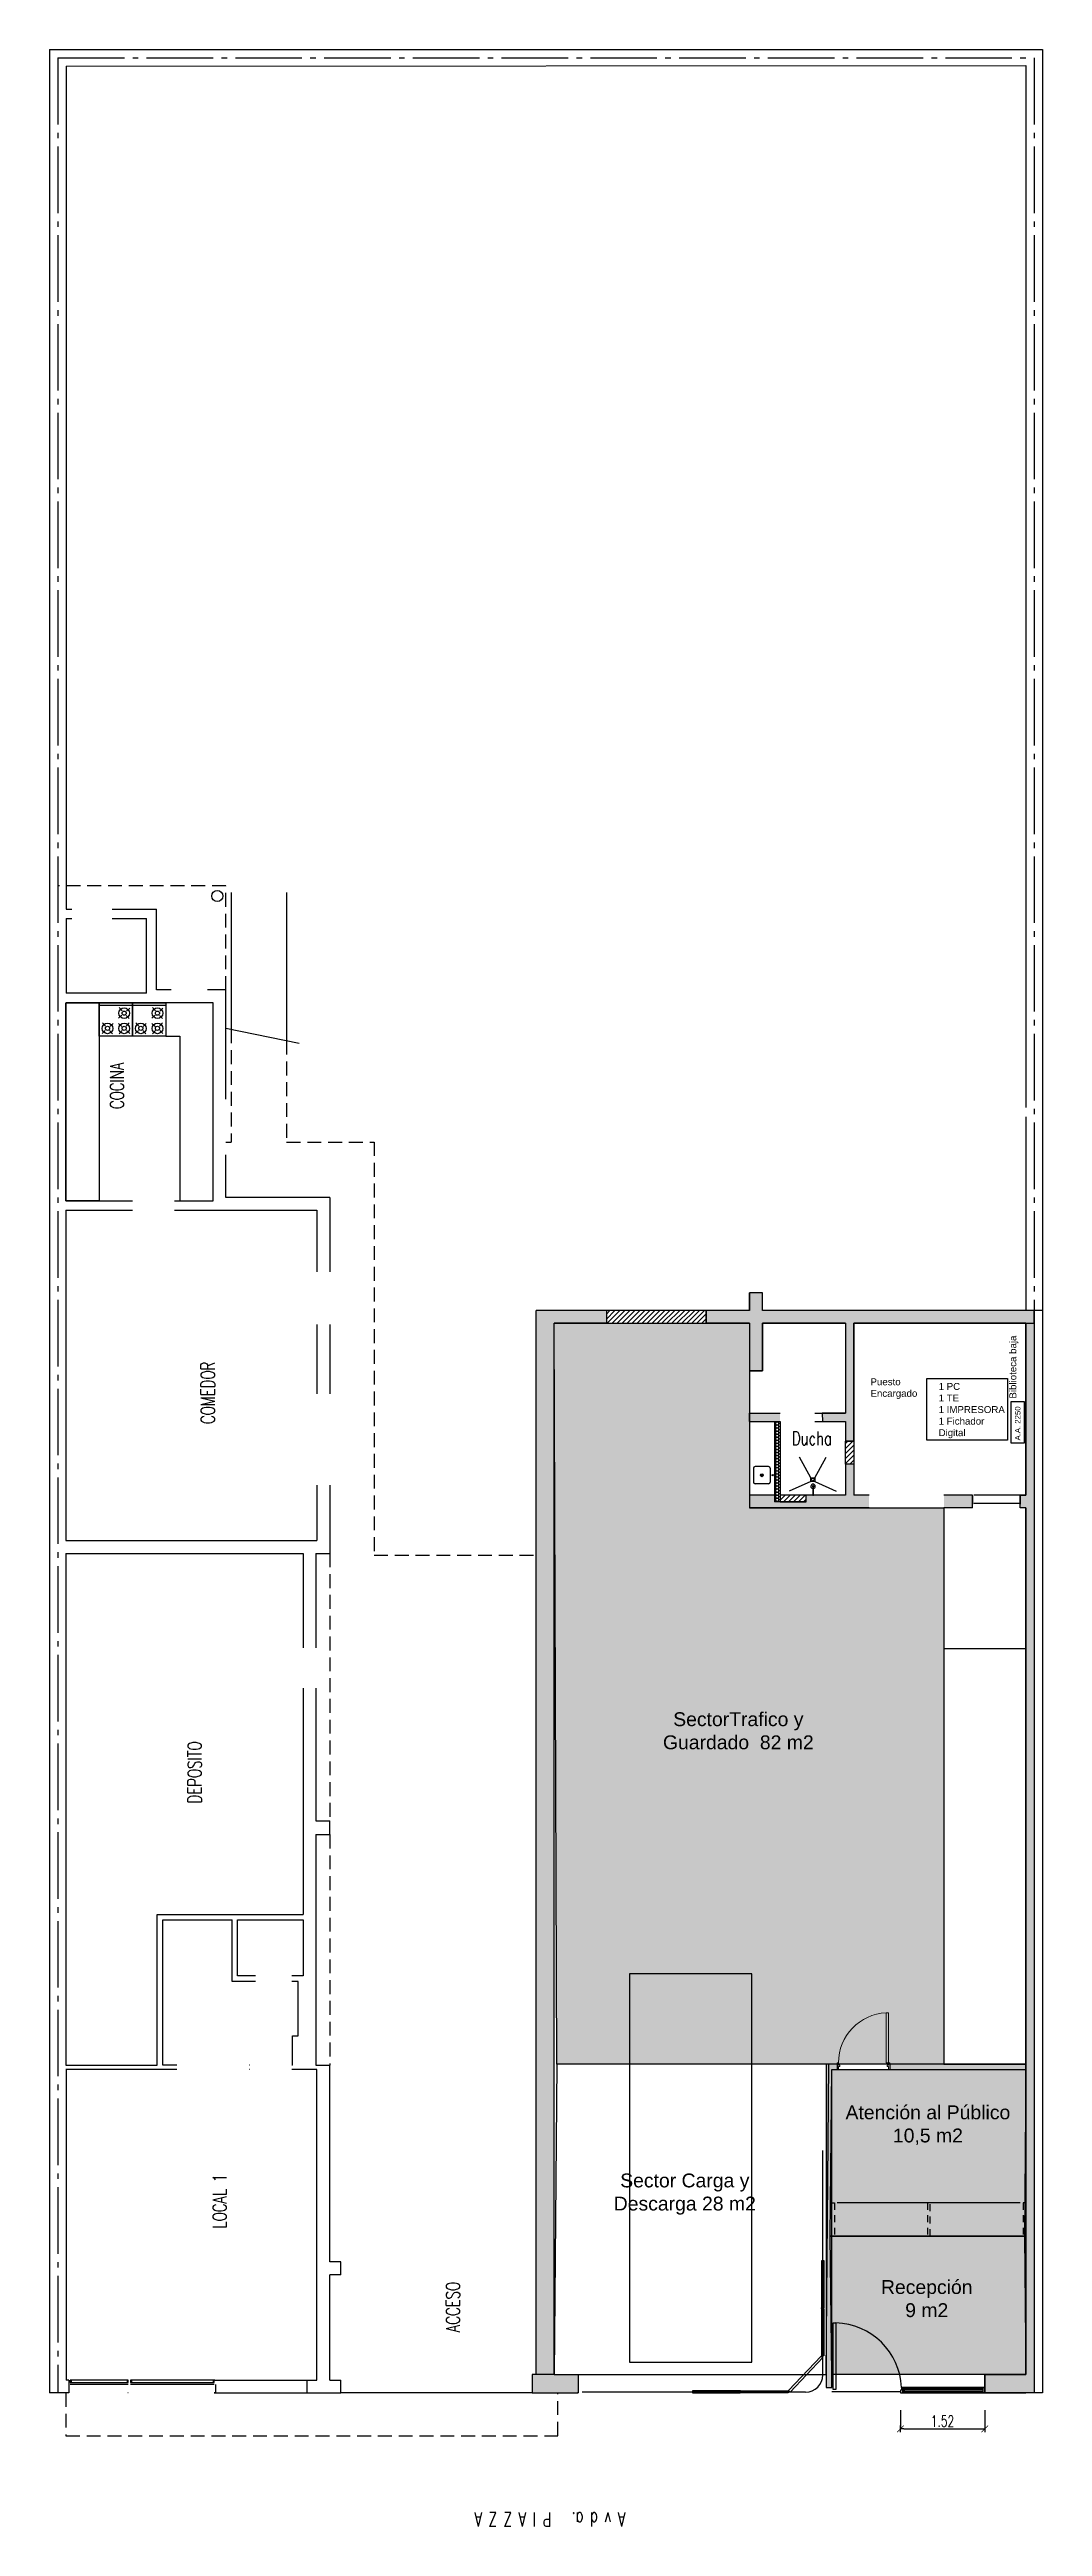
# Model space of a CAD drawing. Header units: millimetres. Extents: x 102.7 to 120.6, y 64.7 to 109.4.
import ezdxf

# ---------------------------------------------------------------- set-up
doc = ezdxf.new("R2010")
doc.units = ezdxf.units.MM
for name, pattern in [('ACAD_ISO04W100', [30.5, 24, -3, 0.5, -3]), ('HIDDEN', [0.375, 0.25, -0.125]), ('HIDDEN2', [0.1875, 0.125, -0.0625])]:
    doc.linetypes.add(name, pattern=pattern)
for name, color, linetype in [('01-CARPINTERIA', 3, 'Continuous'), ('01-DURLOCK', 30, 'Continuous'), ('01-HATCH DURLOCK', 252, 'Continuous'), ('01-HATCH MURO', 252, 'Continuous'), ('01-TEXTOS', 4, 'Continuous'), ('01-VISTA 1', 137, 'Continuous'), ('10-CARP-HOJA-VENT', 4, 'Continuous'), ('10-CARP-SLIA', 15, 'Continuous'), ('10-EQUI-COCI', 6, 'Continuous'), ('10-LOTE', 4, 'ACAD_ISO04W100'), ('10-M-A-180', 3, 'Continuous'), ('10-M-A-230', 3, 'Continuous'), ('10-M-A-300', 3, 'Continuous'), ('10-M-A-330', 3, 'Continuous'), ('10-MESADAS', 6, 'Continuous'), ('BALANCE', 7, 'Continuous')]:
    doc.layers.add(name, color=color, linetype=linetype)
doc.layers.add('IRI-OCASA-Layout R 9$0$OCA_CARPINTERIA', color=251, linetype='Continuous', lineweight=15)
doc.layers.add('PIR13A-P-XREF-01-Apoyo$0$20-CARPINTERIAS BATIENTE', color=9, linetype='Continuous', lineweight=9)
doc.styles.add('COTAS', font='ROMANS.shx', dxfattribs={"width": 0.7})
doc.styles.get("Standard").update_dxf_attribs({"font": 'txt.shx'})
doc.dimstyles.new('COTA-I-100', dxfattribs={"dimtxt": 0.2, "dimasz": 0.06, "dimexe": 0, "dimexo": 0, "dimgap": 0.04, "dimtad": 0, "dimzin": 4, "dimdsep": 46, "dimtxsty": 'COTAS', "dimblk": 'M2_COTA', "dimcen": 0.06, "dimclrd": 6, "dimclre": 251, "dimclrt": 2, "dimadec": 0, "dimazin": 0, "dimtfac": 1, "dimtmove": 0, "dimatfit": 3, "dimldrblk": 'M2_COTA', "dimfxl": 0, "dimtvp": -0.8, "dimtolj": 1, "dimtzin": 0, "dimarcsym": 0})
pattern_1 = [(45, (-257.33594, 38.96147), (-0.044901281, 0.044901281), [])]

# ---------------------------------------------------------------- blocks, each defined once
blk = doc.blocks.new('EDPLS503')
blk.add_line((0.3, -0.05), (-0.3, -0.05))
at = {"color": 30}
for p, q in [((-0.187033, -0.4221), (-0.240958, -0.363273)), ((-0.1096, -0.425467), (-0.050773, -0.371542)), ((0.1096, -0.224533), (0.050773, -0.278458)), ((0.1096, -0.425467), (0.050773, -0.371542)), ((0.112967, -0.1471), (0.059042, -0.088273)), ((0.187033, -0.2279), (0.240958, -0.286727)), ((0.187033, -0.4221), (0.240958, -0.363273)), ((0.1904, -0.150467), (0.249227, -0.096542)), ((-0.1904, -0.499533), (-0.249227, -0.553458)), ((-0.112967, -0.5029), (-0.059042, -0.561727)), ((0.112967, -0.5029), (0.059042, -0.561727)), ((0.1904, -0.499533), (0.249227, -0.553458))]:
    blk.add_line(p, q, dxfattribs=at)
blk.add_lwpolyline([(0.3, 0), (0.3, -0.6), (-0.3, -0.6), (-0.3, 0), (0.3, 0)])
for centre in [(-0.15, -0.4625), (0.15, -0.1875), (0.15, -0.4625)]:
    blk.add_circle(centre, 0.09567)
for centre in [(-0.15, -0.4625), (0.15, -0.1875), (0.15, -0.4625)]:
    blk.add_circle(centre, 0.037475, dxfattribs=at)
blk = doc.blocks.new('M2_COTA')
for p, q in [((-1, 0), (0, 0)), ((0, 1), (0, -1))]:
    blk.add_line(p, q)
at = {"const_width": 0.2}
blk.add_lwpolyline([(-1, -1), (1, 1)], dxfattribs=at)
blk = doc.blocks.new('*D11')
at = {"layer": '01-HATCH MURO', "color": 251, "lineweight": -2}
for p, q in [((118.088922, 66.836873), (118.088922, 66.500362)), ((119.608859, 66.836073), (119.608859, 66.500362))]:
    blk.add_line(p, q, dxfattribs=at)
at = {"layer": '01-HATCH MURO', "color": 6, "lineweight": -2}
blk.add_line((118.148922, 66.500362), (119.548859, 66.500362), dxfattribs=at)
at = {"layer": 'Defpoints', "color": 0}
for p in [(118.088922, 66.836873), (119.608859, 66.836073), (119.608859, 66.500362)]:
    blk.add_point(p, dxfattribs=at)
at = {"layer": '01-HATCH MURO', "color": 6, "lineweight": -2, "xscale": 0.06, "yscale": 0.06, "zscale": 0.06, "rotation": 180}
blk.add_blockref('M2_COTA', (118.088922, 66.500362), dxfattribs=at)
at = {"layer": '01-HATCH MURO', "color": 6, "lineweight": -2, "xscale": 0.06, "yscale": 0.06, "zscale": 0.06}
blk.add_blockref('M2_COTA', (119.608859, 66.500362), dxfattribs=at)
at = {"layer": '01-HATCH MURO', "color": 2, "insert": (118.848891, 66.640362), "char_height": 0.2, "attachment_point": 5, "style": 'COTAS'}
blk.add_mtext('\\A1;1.52', dxfattribs=at)
blk = doc.blocks.new('puerta_placa1')
blk.add_lwpolyline([(25, 10), (25, 910), (70, 910), (70, 10)], close=True)
for points in [[(0, -15), (0, 10), (25, 10), (25, -35), (50, -35), (50, -60), (25, -60), (25, -120), (0, -120), (0, -95)], [(950, -15), (950, 10), (925, 10), (925, -35), (900, -35), (900, -60), (925, -60), (925, -120), (950, -120), (950, -95)]]:
    blk.add_lwpolyline(points)
at = {"layer": 'PIR13A-P-XREF-01-Apoyo$0$20-CARPINTERIAS BATIENTE'}
blk.add_arc((23.7975, 9.5475), 902.5, 0, 87.284973, dxfattribs=at)

msp = doc.modelspace()

# ---------------------------------------------------------------- hatches: boundary and pattern name
at = {"transparency": 33554462}
h = msp.add_hatch(color=256, dxfattribs=at)
h.dxf.hatch_style = 1
h.paths.add_polyline_path([(118.874, 73.079), (111.895, 73.079), (111.849, 86.439), (115.369, 86.439), (115.369, 83.109), (118.873, 83.109)])
at = {"layer": '01-HATCH DURLOCK'}
h = msp.add_hatch(dxfattribs=at)
h.set_pattern_fill('HONEY', color=251, scale=0.01, angle=360)
h.set_pattern_definition([(0, (-257.335938, 38.961473), (0.047625, 0.0274963065), [0.03175, -0.0635]), (120, (-257.335938, 38.961473), (-0.0476249999, 0.0274963066), [0.03175, -0.0635]), (60, (-257.335938, 38.961473), (1e-10, 0.054992613), [-0.0635, 0.03175])])
h.paths.add_polyline_path([(115.919, 84.669), (115.819, 84.669), (115.819, 83.219), (115.919, 83.219)])
h = msp.add_hatch(dxfattribs=at)
h.set_pattern_fill('HONEY', color=251, scale=0.01, angle=360)
h.set_pattern_definition([(0, (-192.257474, 38.961473), (0.047625, 0.0274963065), [0.03175, -0.0635]), (120, (-192.257474, 38.961473), (-0.047625, 0.0274963066), [0.03175, -0.0635]), (60, (-192.257474, 38.961473), (1e-10, 0.054992613), [-0.0635, 0.03175])])
h.paths.add_polyline_path([(117.899, 73.079), (120.349, 73.079), (120.349, 72.979), (117.899, 72.979)])
h.paths.add_polyline_path([(116.749, 73.079), (116.949, 73.079), (116.949, 72.979), (116.849, 72.979), (116.849, 67.249), (116.749, 67.249)])
at = {"layer": '01-HATCH MURO', "transparency": 33554687}
h = msp.add_hatch(color=256, dxfattribs=at)
h.dxf.hatch_style = 1
h.paths.add_polyline_path([(111.519, 86.669), (112.789, 86.669), (112.789, 86.439), (111.849, 86.439), (111.849, 67.479), (112.279, 67.479), (112.279, 67.149), (111.449, 67.149), (111.449, 67.479), (111.519, 67.479)])
h = msp.add_hatch(color=256, dxfattribs=at)
h.dxf.hatch_style = 1
h.paths.add_polyline_path([(115.599, 85.579), (115.599, 86.439), (117.099, 86.439), (117.099, 84.819), (116.679, 84.819), (116.684, 84.669), (117.099, 84.669), (117.099, 84.31), (117.249, 84.31), (117.249, 86.439), (120.499, 86.439), (120.499, 86.669), (115.599, 86.669), (115.599, 86.989), (115.369, 86.989), (115.369, 86.669), (114.589, 86.669), (114.589, 86.439), (115.369, 86.439), (115.369, 85.579)])
h = msp.add_hatch(color=256, dxfattribs=at)
h.dxf.hatch_style = 1
h.paths.add_polyline_path([(120.499, 86.439), (120.499, 67.149), (119.608, 67.149), (119.609, 67.479), (120.349, 67.479), (120.349, 83.109), (120.249, 83.109), (120.249, 83.339), (120.349, 83.339), (120.349, 86.439)])
h = msp.add_hatch(color=256, dxfattribs=at)
h.dxf.hatch_style = 1
h.paths.add_polyline_path([(115.919, 84.669), (115.919, 84.819), (115.369, 84.819), (115.369, 84.669)])
h.paths.add_polyline_path([(117.524, 83.109), (117.524, 83.339), (117.249, 83.339), (117.249, 83.899), (117.099, 83.899), (117.099, 83.339), (116.388, 83.339), (116.388, 83.219), (115.819, 83.219), (115.819, 83.339), (115.369, 83.339), (115.369, 83.109)])
h.paths.add_polyline_path([(118.874, 83.109), (119.389, 83.109), (119.389, 83.339), (118.874, 83.339)])
at = {"layer": '10-CARP-SLIA', "transparency": 33554462}
h = msp.add_hatch(color=256, dxfattribs=at)
h.dxf.hatch_style = 1
h.paths.add_polyline_path([(120.324, 69.979), (116.824, 69.979), (116.849, 72.979), (120.349, 72.979)])
at = {"layer": '10-EQUI-COCI'}
h = msp.add_hatch(dxfattribs=at)
h.set_pattern_fill('LINE', color=256, scale=0.02, angle=45)
h.set_pattern_definition(pattern_1)
h.paths.add_polyline_path([(112.789, 86.669), (114.589, 86.669), (114.589, 86.439), (112.789, 86.439)])
h = msp.add_hatch(dxfattribs=at)
h.set_pattern_fill('LINE', color=256, scale=0.02, angle=45)
h.set_pattern_definition(pattern_1)
h.paths.add_polyline_path([(117.249, 84.31), (117.099, 84.31), (117.099, 83.899), (117.249, 83.899)])
h = msp.add_hatch(dxfattribs=at)
h.set_pattern_fill('LINE', color=256, scale=0.02, angle=45)
h.set_pattern_definition([(45, (-238.18517, 38.96147), (-0.044901281, 0.044901281), [])])
h.paths.add_polyline_path([(115.919, 83.219), (116.388, 83.219), (116.388, 83.339), (115.919, 83.339)])
at = {"layer": '10-EQUI-COCI', "transparency": 33554462}
h = msp.add_hatch(color=256, dxfattribs=at)
h.dxf.hatch_style = 1
h.paths.add_polyline_path([(116.824, 69.979), (120.324, 69.979), (120.349, 67.479), (116.849, 67.479)])

# ---------------------------------------------------------------- linework, layer by layer
at = {"linetype": 'HIDDEN'}
for p, q in [((105.929, 94.329), (102.899, 94.329)), ((102.899, 94.329), (102.899, 93.909)), ((105.929, 92.449), (105.929, 94.329)), ((106.025, 91.738), (106.025, 89.707)), ((107.022, 91.535), (107.022, 89.707)), ((105.929, 89.707), (106.025, 89.707)), ((107.022, 89.707), (108.599, 89.707)), ((108.599, 89.707), (108.599, 82.259)), ((107.799, 82.289), (107.799, 77.468)), ((108.599, 82.259), (111.519, 82.259)), ((107.799, 77.218), (107.799, 73.059)), ((103.044, 67.149), (103.044, 66.378)), ((111.91, 66.378), (111.91, 67.149)), ((103.044, 66.378), (111.91, 66.378))]:
    msp.add_line(p, q, dxfattribs=at)
for p, q in [((106.025, 94.207), (106.025, 91.738)), ((107.022, 94.207), (107.022, 91.535)), ((105.929, 91.758), (107.246, 91.49)), ((115.599, 85.579), (115.369, 85.579)), ((117.249, 84.31), (117.099, 84.31)), ((117.249, 83.899), (117.099, 83.899))]:
    msp.add_line(p, q)
at = {"layer": '01-CARPINTERIA', "color": 252, "linetype": 'HIDDEN2'}
for points in [[(116.899, 69.979), (116.849, 69.979), (116.849, 70.579), (116.899, 70.579)], [(118.574, 69.979), (118.624, 69.979), (118.624, 70.579), (118.574, 70.579)], [(120.299, 69.979), (120.349, 69.979), (120.349, 70.579), (120.299, 70.579)]]:
    msp.add_lwpolyline(points, close=True, dxfattribs=at)
at = {"layer": '01-CARPINTERIA'}
for points in [[(116.926, 67.211), (116.876, 67.211), (116.876, 68.411), (116.926, 68.411)], [(118.129, 67.149), (118.159, 67.149), (118.159, 67.248), (118.129, 67.248)], [(119.609, 67.149), (119.579, 67.149), (119.579, 67.249), (119.609, 67.249)]]:
    msp.add_lwpolyline(points, close=True, dxfattribs=at)
msp.add_lwpolyline([(118.129, 67.148), (118.129, 67.248), (118.109, 67.248), (118.109, 67.198), (118.089, 67.198), (118.089, 67.149), (118.129, 67.149)], dxfattribs=at)
at = {"layer": '01-CARPINTERIA', "color": 252}
for points in [[(119.609, 67.249), (118.159, 67.248)], [(119.579, 67.224), (118.159, 67.224)], [(118.159, 67.174), (119.579, 67.174)], [(118.159, 67.149), (119.609, 67.149)]]:
    msp.add_lwpolyline(points, dxfattribs=at)
at = {"layer": '01-CARPINTERIA', "color": 4}
msp.add_lwpolyline([(119.579, 67.199), (118.159, 67.199)], dxfattribs=at)
at = {"layer": '01-DURLOCK'}
for p, q in [((115.819, 84.669), (115.819, 83.219)), ((115.919, 84.669), (115.919, 83.219)), ((116.949, 73.079), (116.949, 72.979)), ((117.899, 73.079), (117.899, 72.979))]:
    msp.add_line(p, q, dxfattribs=at)
for points in [[(116.949, 73.079), (116.749, 73.079), (116.749, 67.249), (116.849, 67.249), (116.849, 72.979), (116.949, 72.979)], [(117.899, 72.979), (120.349, 72.979), (120.349, 73.079), (117.899, 73.079)]]:
    msp.add_lwpolyline(points, dxfattribs=at)
at = {"layer": '01-HATCH MURO'}
for p, q in [((115.369, 84.669), (115.369, 83.339)), ((116.474, 83.654), (116.27, 84.026)), ((116.544, 83.654), (116.748, 84.026)), ((115.439, 83.824), (115.439, 83.574)), ((115.711, 83.854), (115.469, 83.854)), ((115.711, 83.544), (115.469, 83.544)), ((115.741, 83.824), (115.741, 83.574)), ((116.474, 83.584), (116.084, 83.412)), ((116.544, 83.584), (116.933, 83.412)), ((111.849, 67.479), (111.519, 67.479)), ((116.849, 67.174), (118.089, 67.174))]:
    msp.add_line(p, q, dxfattribs=at)
for points in [[(118.874, 73.079), (111.895, 73.079), (111.849, 86.439), (115.369, 86.439), (115.369, 83.109), (118.873, 83.109)], [(120.499, 86.439), (120.499, 67.149), (119.608, 67.149), (119.609, 67.479), (120.349, 67.479), (120.349, 83.109), (120.249, 83.109), (120.249, 83.339), (120.349, 83.339), (120.349, 86.439)], [(116.474, 83.654), (116.544, 83.654), (116.544, 83.584), (116.474, 83.584)], [(116.506, 83.493), (116.522, 83.493), (116.522, 83.498), (116.506, 83.498)], [(116.508, 83.339), (116.519, 83.339), (116.519, 83.493), (116.508, 83.493)], [(118.873, 73.079), (120.349, 73.079), (120.349, 80.568), (118.873, 80.568)], [(113.207, 67.705), (115.407, 67.705), (115.407, 74.705), (113.207, 74.705)], [(116.795, 73.079), (111.895, 73.079), (111.849, 67.479), (116.749, 67.479)], [(116.824, 69.979), (120.324, 69.979), (120.349, 67.479), (116.849, 67.479)], [(116.709, 69.539), (116.709, 68.683), (116.669, 68.683), (116.669, 69.539)], [(116.709, 68.673), (116.709, 67.817), (116.669, 67.817), (116.669, 68.673)], [(116.689, 67.786), (116.101, 67.165), (116.072, 67.192), (116.66, 67.814)], [(114.341, 67.149), (115.197, 67.149), (115.197, 67.189), (114.341, 67.189)], [(116.063, 67.149), (115.207, 67.149), (115.207, 67.189), (116.063, 67.189)]]:
    msp.add_lwpolyline(points, close=True, dxfattribs=at)
for centre, radius in [((115.59, 83.699), 0.0263), ((115.59, 83.699), 0.015), ((115.786, 83.699), 0.0113), ((116.509, 83.619), 0.025), ((116.669, 68.678), 0.005), ((115.202, 67.189), 0.005), ((116.068, 67.189), 0.005)]:
    msp.add_circle(centre, radius, dxfattribs=at)
for centre, radius, start, end in [((115.469, 83.824), 0.03, 90, 180), ((115.469, 83.574), 0.03, 180, 270), ((115.711, 83.824), 0.03, 0, 90), ((115.711, 83.574), 0.03, 270, 0), ((116.514, 83.498), 0.0404, 277.4487, 262.5513), ((116.514, 83.498), 0.0127, 294.4049, 245.5951)]:
    msp.add_arc(centre, radius, start, end, dxfattribs=at)
at = {"layer": '01-TEXTOS'}
for points in [[(120.02, 84.329), (118.566, 84.329), (118.566, 85.446), (120.02, 85.446)], [(120.085, 85.031), (120.317, 85.031), (120.317, 84.279), (120.085, 84.279)]]:
    msp.add_lwpolyline(points, close=True, dxfattribs=at)
at = {"layer": '01-VISTA 1'}
msp.add_line((120.249, 70.579), (116.949, 70.579), dxfattribs=at)
at = {"layer": '10-CARP-HOJA-VENT'}
for p, q in [((104.168, 67.379), (103.118, 67.379)), ((104.168, 67.379), (103.118, 67.379)), ((103.118, 67.379), (103.118, 67.339)), ((103.118, 67.339), (104.168, 67.339)), ((104.168, 67.299), (103.118, 67.299)), ((103.138, 67.379), (103.138, 67.339)), ((104.148, 67.379), (104.148, 67.339)), ((104.168, 67.339), (104.168, 67.379)), ((105.718, 67.379), (104.208, 67.379)), ((105.718, 67.379), (104.208, 67.379)), ((104.208, 67.379), (104.208, 67.339)), ((104.208, 67.339), (105.718, 67.339)), ((105.718, 67.299), (104.208, 67.299)), ((104.228, 67.379), (104.228, 67.339)), ((105.698, 67.379), (105.698, 67.339)), ((105.718, 67.339), (105.718, 67.379))]:
    msp.add_line(p, q, dxfattribs=at)
at = {"layer": '10-CARP-SLIA'}
for p, q in [((120.254, 83.339), (119.409, 83.339)), ((120.254, 83.189), (119.409, 83.189)), ((116.689, 67.474), (116.689, 71.524)), ((105.738, 67.379), (107.388, 67.379)), ((105.738, 67.149), (107.388, 67.149)), ((111.449, 67.149), (107.999, 67.149)), ((116.378, 67.164), (112.349, 67.164))]:
    msp.add_line(p, q, dxfattribs=at)
at = {"layer": '10-CARP-SLIA', "transparency": 33554462}
msp.add_lwpolyline([(120.324, 69.979), (116.824, 69.979), (116.849, 72.979), (120.349, 72.979)], close=True, dxfattribs=at)
at = {"layer": '10-CARP-SLIA'}
for centre, radius, start, end in [((116.889, 67.191), 1.221, 2.704, 88.303), ((116.378, 67.474), 0.311, 270, 0)]:
    msp.add_arc(centre, radius, start, end, dxfattribs=at)
at = {"layer": '10-EQUI-COCI'}
for p, q in [((114.589, 86.669), (112.789, 86.669)), ((112.789, 86.439), (114.589, 86.439)), ((117.099, 83.899), (117.099, 84.31)), ((117.249, 84.31), (117.249, 83.899))]:
    msp.add_line(p, q, dxfattribs=at)
msp.add_lwpolyline([(115.919, 83.219), (116.388, 83.219), (116.388, 83.339), (115.919, 83.339)], close=True, dxfattribs=at)
at = {"layer": '10-LOTE', "linetype": 'ACAD_ISO04W100', "ltscale": 0.05}
for p, q in [((102.899, 109.259), (102.899, 67.149)), ((102.899, 109.259), (120.499, 109.259)), ((120.499, 109.259), (120.499, 67.149))]:
    msp.add_line(p, q, dxfattribs=at)
at = {"layer": '10-M-A-180'}
for p, q in [((103.049, 93.909), (103.149, 93.909)), ((103.879, 93.909), (104.679, 93.909)), ((104.679, 92.449), (104.679, 93.909)), ((103.049, 93.739), (103.149, 93.739)), ((103.879, 93.739), (104.499, 93.739)), ((104.499, 92.389), (104.499, 93.739)), ((104.499, 92.389), (103.049, 92.389)), ((104.944, 92.219), (103.049, 92.219)), ((104.824, 92.449), (104.679, 92.449)), ((104.944, 92.449), (104.824, 92.449)), ((105.929, 92.449), (105.599, 92.449)), ((105.699, 92.219), (105.599, 92.219)), ((105.699, 90.479), (105.699, 92.219)), ((105.929, 90.479), (105.929, 92.449)), ((105.699, 88.649), (105.699, 89.479)), ((105.929, 88.709), (105.929, 89.479)), ((103.044, 88.649), (104.244, 88.649)), ((103.044, 88.479), (104.244, 88.479)), ((105.004, 88.649), (105.699, 88.649)), ((105.004, 88.479), (107.569, 88.479)), ((107.799, 88.709), (105.929, 88.709)), ((107.569, 88.479), (107.569, 87.369)), ((107.799, 88.709), (107.799, 87.369)), ((107.569, 86.419), (107.569, 85.169)), ((107.799, 86.419), (107.799, 85.169)), ((107.569, 83.519), (107.569, 82.519)), ((107.799, 83.519), (107.799, 82.289)), ((103.044, 82.519), (107.569, 82.519)), ((103.044, 82.289), (107.319, 82.289)), ((107.549, 82.289), (107.799, 82.289))]:
    msp.add_line(p, q, dxfattribs=at)
msp.add_circle((105.772, 94.143), 0.1, dxfattribs=at)
at = {"layer": '10-M-A-230'}
for p, q in [((107.319, 82.289), (107.319, 80.588)), ((107.549, 82.289), (107.549, 80.588)), ((107.319, 79.858), (107.319, 75.779)), ((107.549, 79.858), (107.549, 77.468)), ((107.549, 77.468), (107.799, 77.468)), ((107.799, 77.218), (107.799, 77.468)), ((107.549, 77.218), (107.549, 73.059)), ((107.549, 77.218), (107.799, 77.218)), ((104.689, 75.779), (107.319, 75.779)), ((104.689, 73.059), (104.689, 75.779)), ((104.789, 75.679), (106.039, 75.679)), ((104.789, 73.059), (104.789, 75.679)), ((106.039, 75.779), (106.139, 75.779)), ((106.039, 74.569), (106.039, 75.679)), ((106.139, 74.669), (106.139, 75.679)), ((106.139, 75.679), (107.319, 75.679)), ((107.319, 75.679), (107.319, 74.669)), ((106.459, 74.669), (106.139, 74.669)), ((107.319, 74.669), (107.119, 74.669)), ((106.459, 74.569), (106.039, 74.569)), ((107.229, 74.569), (107.119, 74.569)), ((107.229, 73.589), (107.229, 74.569)), ((107.129, 73.059), (107.129, 73.589)), ((107.129, 73.589), (107.229, 73.589)), ((103.044, 73.059), (104.689, 73.059)), ((105.044, 72.979), (103.044, 72.979)), ((105.044, 73.059), (104.789, 73.059)), ((106.359, 73.059), (106.354, 73.059)), ((106.359, 72.979), (106.354, 72.979)), ((107.129, 73.059), (107.119, 73.059)), ((107.569, 72.979), (107.119, 72.979)), ((107.549, 73.059), (107.799, 73.059)), ((107.569, 67.379), (107.569, 72.979)), ((107.799, 69.512), (107.799, 73.059)), ((107.799, 73.001), (107.804, 73.001)), ((107.799, 72.921), (107.804, 72.921)), ((111.514, 73.001), (111.519, 73.001)), ((111.514, 72.921), (111.519, 72.921)), ((107.999, 69.512), (107.799, 69.512)), ((107.799, 67.379), (107.799, 69.282)), ((107.999, 69.282), (107.799, 69.282)), ((107.999, 69.282), (107.999, 69.512)), ((103.098, 67.149), (102.749, 67.149)), ((103.098, 67.379), (103.049, 67.379)), ((104.168, 67.379), (104.158, 67.379)), ((104.168, 67.149), (104.158, 67.149)), ((105.728, 67.379), (105.718, 67.379)), ((105.718, 67.149), (105.738, 67.149)), ((105.728, 67.149), (105.718, 67.149)), ((105.728, 67.379), (105.738, 67.379)), ((107.383, 67.379), (107.569, 67.379)), ((107.383, 67.149), (107.999, 67.149)), ((107.799, 67.379), (107.999, 67.379)), ((107.999, 67.149), (107.999, 67.379))]:
    msp.add_line(p, q, dxfattribs=at)
for points in [[(103.098, 67.379), (103.098, 67.149), (103.088, 67.149)], [(107.388, 67.379), (107.388, 67.149), (107.398, 67.149)]]:
    msp.add_lwpolyline(points, dxfattribs=at)
at = {"layer": '10-M-A-230', "color": 2}
msp.add_lwpolyline([(105.738, 67.299), (105.738, 67.149)], dxfattribs=at)
at = {"layer": '10-M-A-300'}
for p, q in [((102.749, 109.409), (120.649, 109.409)), ((102.749, 109.409), (102.749, 67.149)), ((103.049, 109.109), (120.349, 109.119)), ((103.049, 109.109), (103.049, 93.909)), ((120.349, 109.119), (120.349, 90.329)), ((120.649, 109.409), (120.649, 67.149)), ((103.049, 93.739), (103.049, 92.389)), ((103.044, 92.219), (103.044, 88.649)), ((120.349, 90.159), (120.349, 86.669)), ((103.044, 88.479), (103.044, 82.519)), ((115.369, 86.669), (115.369, 86.989)), ((115.599, 86.669), (115.599, 86.989)), ((115.369, 86.439), (115.369, 85.579)), ((115.599, 86.439), (115.599, 85.579)), ((117.099, 86.439), (117.099, 84.819)), ((117.249, 86.439), (117.249, 84.31)), ((120.349, 86.439), (120.349, 83.339)), ((117.099, 84.669), (117.099, 84.31)), ((117.099, 83.899), (117.099, 83.339)), ((117.249, 83.899), (117.249, 83.339)), ((120.349, 83.619), (120.349, 83.339)), ((115.369, 83.339), (115.369, 83.109)), ((120.349, 83.109), (120.349, 67.479)), ((103.044, 82.289), (103.044, 73.059)), ((103.049, 72.979), (103.049, 67.379)), ((111.849, 67.479), (112.279, 67.479)), ((119.609, 67.479), (120.349, 67.479)), ((103.049, 67.149), (102.749, 67.149)), ((120.649, 67.149), (120.349, 67.149))]:
    msp.add_line(p, q, dxfattribs=at)
msp.add_lwpolyline([(119.609, 67.479), (119.609, 67.149), (119.619, 67.149)], dxfattribs=at)
at = {"layer": '10-M-A-330'}
for p, q in [((111.519, 67.479), (111.519, 86.669)), ((112.789, 86.669), (111.519, 86.669)), ((112.789, 86.669), (112.789, 86.439)), ((115.369, 86.669), (114.589, 86.669)), ((114.589, 86.439), (114.589, 86.669)), ((120.649, 86.669), (115.599, 86.669)), ((111.849, 67.479), (111.849, 86.439)), ((112.789, 86.439), (111.849, 86.439)), ((115.369, 86.439), (114.589, 86.439)), ((117.099, 86.439), (115.599, 86.439)), ((120.349, 86.439), (117.249, 86.439)), ((115.369, 84.819), (115.919, 84.819)), ((115.369, 84.669), (115.369, 84.819)), ((115.369, 84.669), (115.919, 84.669)), ((116.543, 84.819), (117.099, 84.819)), ((116.543, 84.669), (117.099, 84.669)), ((115.819, 83.339), (115.369, 83.339)), ((117.524, 83.109), (115.369, 83.109)), ((116.388, 83.219), (115.819, 83.219)), ((117.099, 83.339), (116.388, 83.339)), ((116.388, 83.219), (116.388, 83.339)), ((117.524, 83.339), (117.249, 83.339)), ((119.389, 83.339), (118.874, 83.339)), ((119.389, 83.109), (118.874, 83.109)), ((119.389, 83.109), (119.389, 83.339)), ((120.349, 83.339), (120.249, 83.339)), ((120.249, 83.109), (120.249, 83.339)), ((120.349, 83.109), (120.249, 83.109)), ((111.519, 67.479), (111.449, 67.479)), ((111.449, 67.479), (111.449, 67.149)), ((111.449, 67.149), (112.279, 67.149)), ((119.609, 67.149), (120.349, 67.149))]:
    msp.add_line(p, q, dxfattribs=at)
msp.add_lwpolyline([(115.599, 85.579), (115.599, 86.439), (117.099, 86.439), (117.099, 84.819), (116.679, 84.819), (116.684, 84.669), (117.099, 84.669), (117.099, 84.31), (117.249, 84.31), (117.249, 86.439), (120.499, 86.439), (120.499, 86.669), (115.599, 86.669), (115.599, 86.989), (115.369, 86.989), (115.369, 86.669), (114.589, 86.669), (114.589, 86.439), (115.369, 86.439), (115.369, 85.579)], close=True, dxfattribs=at)
for points in [[(119.389, 83.329), (119.389, 83.179), (119.379, 83.179)], [(120.249, 83.329), (120.249, 83.179)], [(112.279, 67.479), (112.279, 67.149), (112.269, 67.149)]]:
    msp.add_lwpolyline(points, dxfattribs=at)
at = {"layer": '10-MESADAS'}
msp.add_lwpolyline([(103.644, 88.649), (103.044, 88.649), (103.044, 92.219), (103.644, 92.219), (103.644, 88.649)], dxfattribs=at)
msp.add_lwpolyline([(104.844, 91.619), (105.099, 91.619), (105.099, 88.649), (105.699, 88.649), (105.699, 92.219), (104.844, 92.219)], close=True, dxfattribs=at)

# ---------------------------------------------------------------- block references
at = {"layer": '10-EQUI-COCI'}
for p in [(103.944, 92.219), (104.544, 92.219)]:
    msp.add_blockref('EDPLS503', p, dxfattribs=at)
at = {"layer": 'IRI-OCASA-Layout R 9$0$OCA_CARPINTERIA', "xscale": -0.001, "yscale": 0.001, "zscale": 0.001}
msp.add_blockref('puerta_placa1', (117.899, 73.094), dxfattribs=at)

# ---------------------------------------------------------------- texts
at = {"layer": '01-TEXTOS', "rotation": 90}
for s, width, insert, char_height, attachment_point in [('{\\fArial|b0|i0|c0|p34;Biblioteca baja}', 1.22531, (120.053, 85.081), 0.125, 1), ('{\\fArial|b0|i0|c0|p34;A.A. 2250}', 1.00852, (120.254, 84.326), 0.1, 7)]:
    msp.add_mtext_dynamic_manual_height_columns(s, width=width, gutter_width=12.5, heights=[0], dxfattribs=dict(at, insert=insert, char_height=char_height, attachment_point=attachment_point))
at = {"layer": '01-TEXTOS'}
for s, width, insert, char_height, attachment_point in [('{\\fArial|b0|i0|c0|p34;Puesto \\PEncargado}', 1.18214, (117.549, 85.446), 0.125, 1), ('{\\fArial|b0|i0|c0|p34;1 PC \\P1 TE\\P1 IMPRESORA\\P1 Fichador \\PDigital}', 4.90223, (118.777, 85.362), 0.125, 1), ('\\pxqc;{\\fArial|b0|i0|c0|p34;SectorTrafico y Guardado  82 m2}', 2.73134, (116.532, 79.424), 0.25, 3), ('\\pxqc;{\\fArial|b0|i0|c0|p34;Atención al Público\\P10,5 m2  }', 3.26821, (120.218, 72.334), 0.25, 3), ('\\pxqc;{\\fArial|b0|i0|c0|p34;Sector Carga y Descarga 28 m2}', 3.03751, (115.72, 71.106), 0.25, 3), ('\\pxqc;{\\fArial|b0|i0|c0|p34;Recepción\\P9 m2}', 1.27407, (119.2, 69.184), 0.25, 3)]:
    msp.add_mtext_dynamic_manual_height_columns(s, width=width, gutter_width=12.5, heights=[0], dxfattribs=dict(at, insert=insert, char_height=char_height, attachment_point=attachment_point))
at = {"layer": 'BALANCE', "color": 2, "char_height": 0.25, "width": 1.18756, "attachment_point": 5, "rotation": 90, "style": 'COTAS'}
for s, insert in [('COCINA', (103.965, 90.722)), ('COMEDOR', (105.603, 85.184)), ('DEPOSITO', (105.364, 78.34)), ('LOCAL 1', (105.815, 70.608)), ('ACCESO', (110.022, 68.699))]:
    msp.add_mtext(s, dxfattribs=dict(at, insert=insert))
at = {"layer": 'BALANCE', "color": 2, "insert": (116.492, 84.364), "char_height": 0.25, "width": 1.18756, "attachment_point": 5, "style": 'COTAS'}
msp.add_mtext('Ducha', dxfattribs=at)
at = {"layer": 'BALANCE', "color": 4, "insert": (111.773, 64.866), "char_height": 0.25, "width": 7.66137, "attachment_point": 5, "rotation": 180, "style": 'COTAS'}
msp.add_mtext('A v d a.   P I A Z Z A ', dxfattribs=at)

# ---------------------------------------------------------------- dimensions: what is measured, and where the dimension line sits
at = {"layer": '01-HATCH MURO'}
dim = msp.add_linear_dim(base=(119.609, 66.5), p1=(118.089, 66.837), p2=(119.609, 66.836), dimstyle='COTA-I-100', override={"dimtad": 1, "dimtmove": 1}, dxfattribs=at)
dim.commit()
dim.dimension.update_dxf_attribs({"geometry": '*D11', "text_midpoint": (118.849, 66.64)})

doc.saveas('drawing.dxf')
